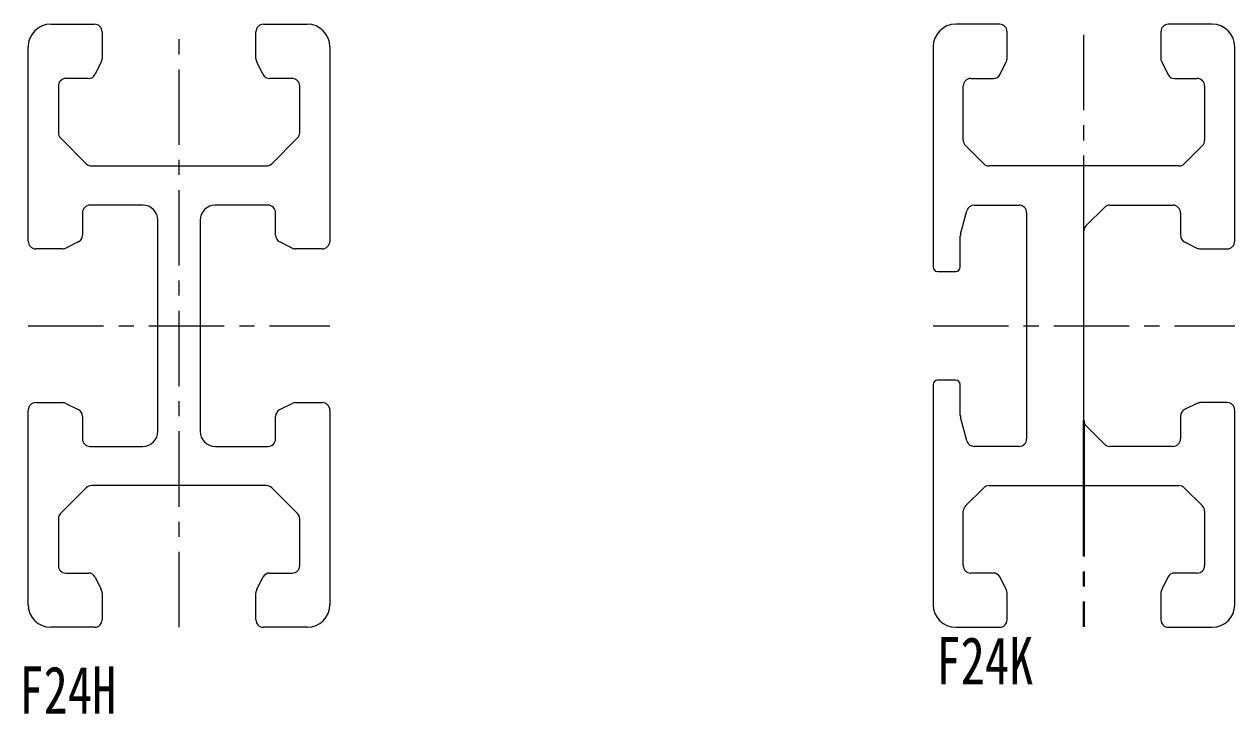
# Model space of a CAD drawing. Units: millimetres on the paper. Extents: x -597 to -234, y -379 to 68.
# Drawn here: x -534.8 to -454.5, y 22 to 67.7 of the extents above; entities that cross this region are included whole.
import ezdxf
from ezdxf.enums import TextEntityAlignment as Align

# ---------------------------------------------------------------- set-up
doc = ezdxf.new("R2010")
doc.units = ezdxf.units.MM
doc.linetypes.add('CHAIN1', pattern=[8, 5, -1, 1, -1])
doc.linetypes.add('CHAIN2', pattern=[12, 9, -1, 1, -1])
doc.layers.add('0-0_フレーム', color=7, linetype='Continuous', lineweight=18)
doc.layers.add('0-1_その他LFｱｸｾｻﾘｰ', color=4, linetype='CHAIN1', lineweight=18)
doc.styles.add('ＭＳ ゴシック', font='')
doc.styles.get('ＭＳ ゴシック').set_extended_font_data('MS Gothic')

msp = doc.modelspace()

# ---------------------------------------------------------------- linework, layer by layer
at = {"layer": '0-0_フレーム'}
for p, q in [((-533, 67.689), (-530.1, 67.689)), ((-518.9, 67.689), (-516, 67.689)), ((-470.1, 67.689), (-473, 67.689)), ((-456, 67.689), (-458.9, 67.689)), ((-529.6, 67.189), (-529.6, 65.407)), ((-519.4, 65.407), (-519.4, 67.189)), ((-469.6, 65.407), (-469.6, 67.189)), ((-459.4, 67.189), (-459.4, 65.407)), ((-534.5, 53.289), (-534.5, 66.189)), ((-514.5, 66.189), (-514.5, 53.289)), ((-474.5, 66.189), (-474.5, 51.589)), ((-454.5, 53.289), (-454.5, 66.189)), ((-529.653, 65.184), (-530.062, 64.366)), ((-518.938, 64.366), (-519.347, 65.184)), ((-470.062, 64.366), (-469.653, 65.184)), ((-459.347, 65.184), (-458.938, 64.366)), ((-532.5, 63.589), (-532.5, 60.496)), ((-530.509, 64.089), (-532, 64.089)), ((-517, 64.089), (-518.491, 64.089)), ((-516.5, 60.496), (-516.5, 63.589)), ((-472.5, 59.996), (-472.5, 63.589)), ((-472, 64.089), (-470.509, 64.089)), ((-458.491, 64.089), (-457, 64.089)), ((-456.5, 63.589), (-456.5, 59.996)), ((-532.354, 60.143), (-530.646, 58.436)), ((-518.354, 58.436), (-516.646, 60.143)), ((-471.146, 58.436), (-472.354, 59.643)), ((-456.646, 59.643), (-457.854, 58.436)), ((-530.293, 58.289), (-518.707, 58.289)), ((-458.207, 58.289), (-470.793, 58.289)), ((-526.9, 55.689), (-530.4, 55.689)), ((-518.6, 55.689), (-522.1, 55.689)), ((-471.78, 55.689), (-468.8, 55.689)), ((-463.146, 55.543), (-464.354, 54.336)), ((-462.793, 55.689), (-458.6, 55.689)), ((-530.9, 55.189), (-530.9, 53.698)), ((-525.9, 40.689), (-525.9, 54.689)), ((-523.1, 54.689), (-523.1, 40.689)), ((-518.1, 53.698), (-518.1, 55.189)), ((-472.683, 53.753), (-472.263, 55.319)), ((-468.3, 55.189), (-468.3, 40.189)), ((-458.1, 55.189), (-458.1, 53.698)), ((-464.5, 41.396), (-464.5, 53.982)), ((-531.176, 53.251), (-531.994, 52.842)), ((-517.006, 52.842), (-517.824, 53.251)), ((-472.7, 51.589), (-472.7, 53.624)), ((-457.824, 53.251), (-457.006, 52.842)), ((-532.218, 52.789), (-534, 52.789)), ((-515, 52.789), (-516.782, 52.789)), ((-456.782, 52.789), (-455, 52.789)), ((-474.2, 51.289), (-473, 51.289)), ((-474.5, 43.789), (-474.5, 29.189)), ((-473, 44.089), (-474.2, 44.089)), ((-472.7, 41.755), (-472.7, 43.789)), ((-534, 42.589), (-532.218, 42.589)), ((-516.782, 42.589), (-515, 42.589)), ((-455, 42.589), (-456.782, 42.589)), ((-534.5, 29.189), (-534.5, 42.089)), ((-531.994, 42.537), (-531.176, 42.128)), ((-517.824, 42.128), (-517.006, 42.537)), ((-514.5, 42.089), (-514.5, 29.189)), ((-457.006, 42.537), (-457.824, 42.128)), ((-454.5, 29.189), (-454.5, 42.089)), ((-530.9, 41.68), (-530.9, 40.189)), ((-518.1, 40.189), (-518.1, 41.68)), ((-472.263, 40.06), (-472.683, 41.626)), ((-463.146, 39.836), (-464.354, 41.043)), ((-458.1, 41.68), (-458.1, 40.189)), ((-530.4, 39.689), (-526.9, 39.689)), ((-522.1, 39.689), (-518.6, 39.689)), ((-468.8, 39.689), (-471.78, 39.689)), ((-458.6, 39.689), (-462.793, 39.689)), ((-530.646, 36.943), (-532.354, 35.236)), ((-518.707, 37.089), (-530.293, 37.089)), ((-516.646, 35.236), (-518.354, 36.943)), ((-472.354, 35.736), (-471.146, 36.943)), ((-470.793, 37.089), (-458.207, 37.089)), ((-457.854, 36.943), (-456.646, 35.736)), ((-472.5, 31.789), (-472.5, 35.382)), ((-456.5, 35.382), (-456.5, 31.789)), ((-532.5, 34.882), (-532.5, 31.789)), ((-516.5, 31.789), (-516.5, 34.882)), ((-532, 31.289), (-530.509, 31.289)), ((-530.062, 31.013), (-529.653, 30.195)), ((-519.347, 30.195), (-518.938, 31.013)), ((-518.491, 31.289), (-517, 31.289)), ((-470.509, 31.289), (-472, 31.289)), ((-469.653, 30.195), (-470.062, 31.013)), ((-458.938, 31.013), (-459.347, 30.195)), ((-457, 31.289), (-458.491, 31.289)), ((-529.6, 29.971), (-529.6, 28.189)), ((-519.4, 28.189), (-519.4, 29.971)), ((-469.6, 28.189), (-469.6, 29.971)), ((-459.4, 29.971), (-459.4, 28.189)), ((-530.1, 27.689), (-533, 27.689)), ((-516, 27.689), (-518.9, 27.689)), ((-473, 27.689), (-470.1, 27.689)), ((-458.9, 27.689), (-456, 27.689))]:
    msp.add_line(p, q, dxfattribs=at)
at = {"layer": '0-0_フレーム', "linetype": 'CHAIN2', "lineweight": 40}
msp.add_line((-464.5, 41.396), (-464.5, 27.714), dxfattribs=at)
at = {"layer": '0-0_フレーム'}
for centre, radius, start, end in [((-533, 66.189), 1.5, 90, 180), ((-530.1, 67.189), 0.5, 0, 90), ((-518.9, 67.189), 0.5, 90, 180), ((-516, 66.189), 1.5, 0, 90), ((-473, 66.189), 1.5, 90, 180), ((-470.1, 67.189), 0.5, 0, 90), ((-458.9, 67.189), 0.5, 90, 180), ((-456, 66.189), 1.5, 0, 90), ((-530.1, 65.407), 0.5, 333.43495, 0), ((-518.9, 65.407), 0.5, 180, 206.56505), ((-470.1, 65.407), 0.5, 333.43495, 360), ((-458.9, 65.407), 0.5, 180, 206.56505), ((-530.509, 64.589), 0.5, 270, 333.43495), ((-518.491, 64.589), 0.5, 206.56505, 270), ((-470.509, 64.589), 0.5, 270, 333.43495), ((-458.491, 64.589), 0.5, 206.56505, 270), ((-532, 63.589), 0.5, 90, 180), ((-517, 63.589), 0.5, 0, 90), ((-472, 63.589), 0.5, 90, 180), ((-457, 63.589), 0.5, 0, 90), ((-532, 60.496), 0.5, 180, 225), ((-517, 60.496), 0.5, 315, 0), ((-472, 59.996), 0.5, 180, 225), ((-457, 59.996), 0.5, 315, 0), ((-530.293, 58.789), 0.5, 225, 270), ((-518.707, 58.789), 0.5, 270, 315), ((-470.793, 58.789), 0.5, 225, 270), ((-458.207, 58.789), 0.5, 270, 315), ((-530.4, 55.189), 0.5, 90.00068, 180), ((-526.9, 54.689), 1, 0, 90), ((-522.1, 54.689), 1, 90, 180), ((-518.6, 55.189), 0.5, 0, 89.99932), ((-471.78, 55.189), 0.5, 90, 165), ((-468.8, 55.189), 0.5, 0, 90), ((-462.793, 55.189), 0.5, 90, 135), ((-458.6, 55.189), 0.5, 0, 90), ((-464, 53.982), 0.5, 135, 180), ((-534, 53.289), 0.5, 180, 270), ((-531.4, 53.698), 0.5, 296.56505, 0), ((-517.6, 53.698), 0.5, 180, 243.43495), ((-515, 53.289), 0.5, 270, 0), ((-472.2, 53.624), 0.5, 165, 180), ((-457.6, 53.698), 0.5, 180, 243.43495), ((-455, 53.289), 0.5, 270, 0), ((-532.218, 53.289), 0.5, 270, 296.56505), ((-516.782, 53.289), 0.5, 243.43495, 270), ((-456.782, 53.289), 0.5, 243.43495, 270), ((-474.2, 51.589), 0.3, 180, 270), ((-473, 51.589), 0.3, 270, 0), ((-474.2, 43.789), 0.3, 90, 180), ((-473, 43.789), 0.3, 0, 90), ((-534, 42.089), 0.5, 90, 180), ((-532.218, 42.089), 0.5, 63.43495, 90), ((-516.782, 42.089), 0.5, 90, 116.56505), ((-515, 42.089), 0.5, 0, 90), ((-456.782, 42.089), 0.5, 90, 116.56505), ((-455, 42.089), 0.5, 0, 90), ((-531.4, 41.68), 0.5, 0, 63.43495), ((-517.6, 41.68), 0.5, 116.56505, 180), ((-472.2, 41.755), 0.5, 180, 195), ((-457.6, 41.68), 0.5, 116.56505, 180), ((-464, 41.396), 0.5, 180, 225), ((-530.4, 40.189), 0.5, 180, 269.99932), ((-526.9, 40.689), 1, 270, 0), ((-522.1, 40.689), 1, 180, 270), ((-518.6, 40.189), 0.5, 270.00068, 0), ((-468.8, 40.189), 0.5, 270, 0), ((-458.6, 40.189), 0.5, 270, 0), ((-471.78, 40.189), 0.5, 195, 270), ((-462.793, 40.189), 0.5, 225, 270), ((-530.293, 36.589), 0.5, 90, 135), ((-518.707, 36.589), 0.5, 45, 90), ((-470.793, 36.589), 0.5, 90, 135), ((-458.207, 36.589), 0.5, 45, 90), ((-472, 35.382), 0.5, 135, 180), ((-457, 35.382), 0.5, 0, 45), ((-532, 34.882), 0.5, 135, 180), ((-517, 34.882), 0.5, 0, 45), ((-532, 31.789), 0.5, 180, 270), ((-517, 31.789), 0.5, 270, 0), ((-472, 31.789), 0.5, 180, 270), ((-457, 31.789), 0.5, 270, 0), ((-530.509, 30.789), 0.5, 26.56505, 90), ((-518.491, 30.789), 0.5, 90, 153.43495), ((-470.509, 30.789), 0.5, 26.56505, 90), ((-458.491, 30.789), 0.5, 90, 153.43495), ((-530.1, 29.971), 0.5, 0, 26.56505), ((-518.9, 29.971), 0.5, 153.43495, 180), ((-470.1, 29.971), 0.5, 0, 26.56505), ((-458.9, 29.971), 0.5, 153.43495, 180), ((-533, 29.189), 1.5, 180, 270), ((-516, 29.189), 1.5, 270, 0), ((-473, 29.189), 1.5, 180, 270), ((-456, 29.189), 1.5, 270, 0), ((-530.1, 28.189), 0.5, 270, 0), ((-518.9, 28.189), 0.5, 180, 270), ((-470.1, 28.189), 0.5, 270, 0), ((-458.9, 28.189), 0.5, 180, 270)]:
    msp.add_arc(centre, radius, start, end, dxfattribs=at)
at = {"layer": '0-1_その他LFｱｸｾｻﾘｰ'}
for p, q in [((-524.5, 27.689), (-524.5, 67.689)), ((-464.5, 53.982), (-464.5, 67.348)), ((-534.5, 47.689), (-514.5, 47.689)), ((-474.5, 47.689), (-454.5, 47.689))]:
    msp.add_line(p, q, dxfattribs=at)

# ---------------------------------------------------------------- texts
at = {"layer": '0-0_フレーム', "style": 'ＭＳ ゴシック', "width": 0.75}
for s, p in [('F24K', (-474.287, 22.952)), ('F24H', (-535.089, 21.008))]:
    msp.add_text(s, height=3.152, dxfattribs=at).set_placement(p, align=Align.BOTTOM_LEFT)

doc.saveas('drawing.dxf')
